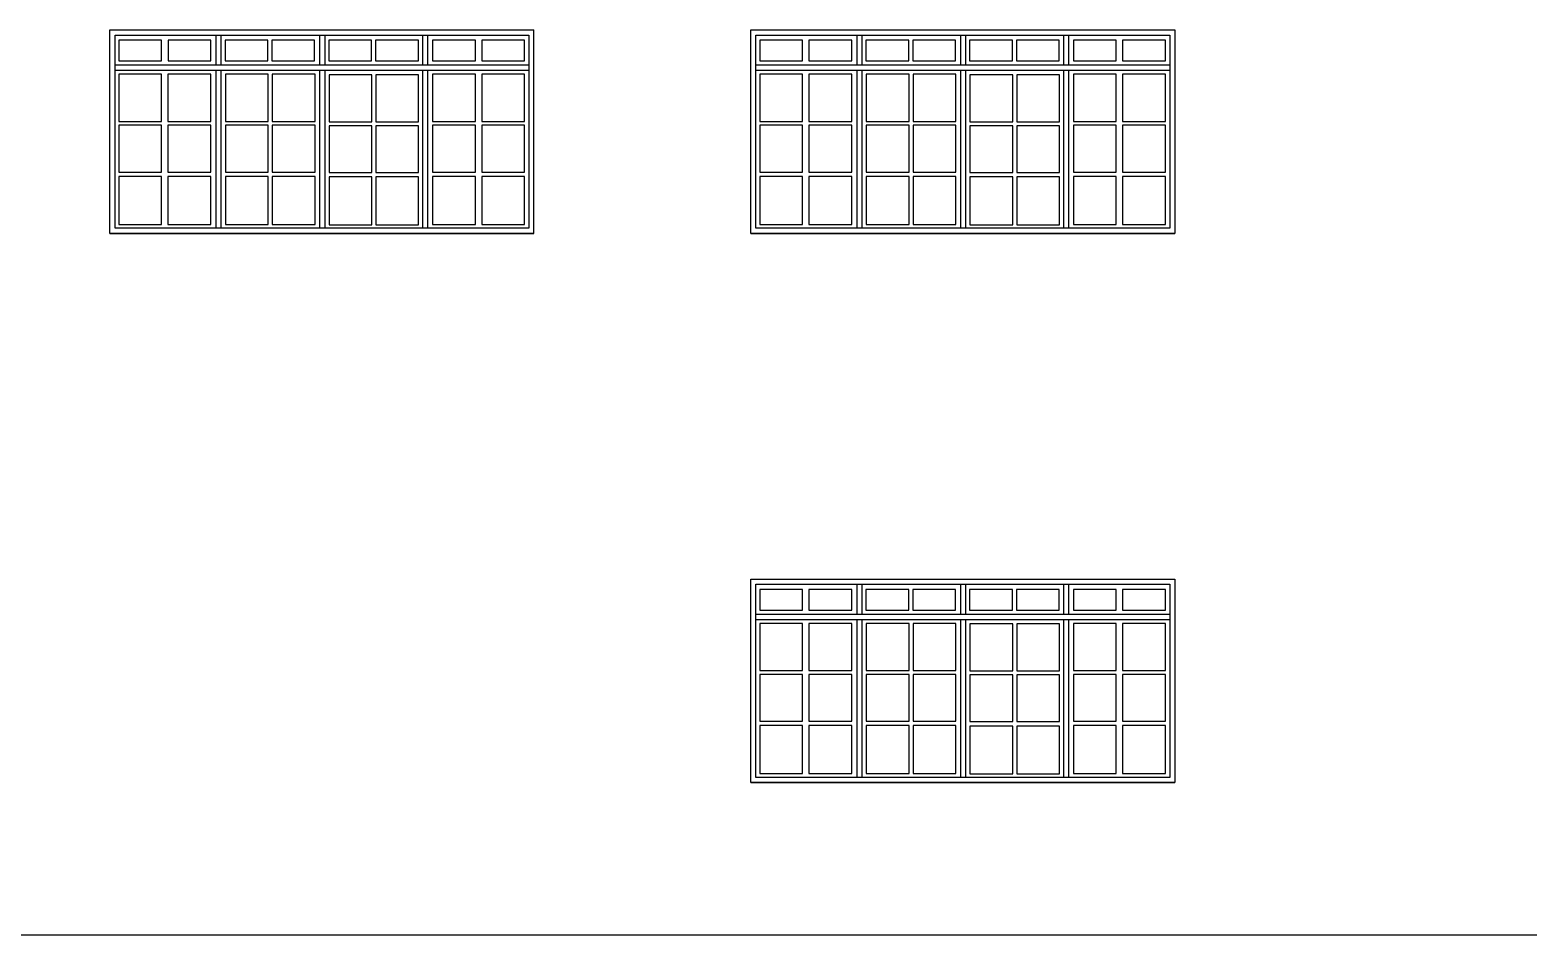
# Model space of a CAD drawing. Extents: x 3.3 to 78.4, y -0.4 to 40.7.
# Drawn here: x 45.53 to 54.37, y 20.49 to 25.83 of the extents above; entities that cross this region are included whole.
import ezdxf

# ---------------------------------------------------------------- set-up
doc = ezdxf.new("R2010")
doc.units = 0
doc.header["$MEASUREMENT"] = 0
doc.layers.add('ALVENARIA', color=7, linetype='CONTINUOUS')
doc.layers.add('ESQUADRIAS', color=2, linetype='CONTINUOUS')

msp = doc.modelspace()

# ---------------------------------------------------------------- linework, layer by layer
at = {"layer": 'ALVENARIA'}
msp.add_line((59.6729, 20.488), (40.6479, 20.488), dxfattribs=at)
at = {"layer": 'ESQUADRIAS', "color": 3}
for p, q in [((46.0043, 24.628), (46.0043, 25.828)), ((46.0043, 25.828), (48.5043, 25.828)), ((48.5043, 24.628), (48.5043, 25.828)), ((49.7843, 25.828), (52.2843, 25.828)), ((49.7843, 24.628), (49.7843, 25.828)), ((52.2843, 25.828), (52.2843, 24.628)), ((46.0043, 24.628), (48.5043, 24.628)), ((48.5043, 24.628), (46.0043, 24.628)), ((52.2843, 24.628), (49.7843, 24.628)), ((49.7843, 24.628), (52.2843, 24.628)), ((49.7843, 22.588), (52.2843, 22.588)), ((49.7843, 21.388), (49.7843, 22.588)), ((52.2843, 22.588), (52.2843, 21.388)), ((49.7843, 21.388), (52.2843, 21.388)), ((52.2843, 21.388), (49.7843, 21.388))]:
    msp.add_line(p, q, dxfattribs=at)
at = {"layer": 'ESQUADRIAS'}
for p, q in [((46.0343, 24.658), (46.0343, 25.798)), ((46.0343, 25.798), (48.4743, 25.798)), ((46.6289, 25.798), (46.6289, 25.6218)), ((46.6589, 25.798), (46.6589, 25.6218)), ((47.2407, 25.798), (47.2407, 25.6218)), ((47.2707, 25.798), (47.2707, 25.6218)), ((47.8474, 25.798), (47.8474, 25.6218)), ((47.8774, 25.798), (47.8774, 25.6218)), ((48.4743, 25.798), (48.4743, 24.658)), ((49.8143, 25.798), (52.2543, 25.798)), ((49.8143, 24.658), (49.8143, 25.798)), ((50.4089, 25.798), (50.4089, 25.6218)), ((50.4389, 25.798), (50.4389, 25.6218)), ((51.0207, 25.798), (51.0207, 25.6218)), ((51.0507, 25.798), (51.0507, 25.6218)), ((51.6274, 25.798), (51.6274, 25.6218)), ((51.6574, 25.798), (51.6574, 25.6218)), ((52.2543, 25.798), (52.2543, 24.658)), ((46.0343, 25.6215), (48.475, 25.6215)), ((46.0343, 25.5905), (48.475, 25.5905)), ((46.6289, 25.5905), (46.6289, 24.658)), ((46.6589, 25.5905), (46.6589, 24.658)), ((47.2407, 25.5905), (47.2407, 24.658)), ((47.2707, 25.5905), (47.2707, 24.658)), ((47.8474, 25.5905), (47.8474, 24.658)), ((47.8774, 25.5905), (47.8774, 24.658)), ((49.8143, 25.6215), (52.255, 25.6215)), ((49.8143, 25.5905), (52.255, 25.5905)), ((50.4089, 25.5905), (50.4089, 24.658)), ((50.4389, 25.5905), (50.4389, 24.658)), ((51.0207, 25.5905), (51.0207, 24.658)), ((51.0507, 25.5905), (51.0507, 24.658)), ((51.6274, 25.5905), (51.6274, 24.658)), ((51.6574, 25.5905), (51.6574, 24.658)), ((48.4743, 24.658), (46.0343, 24.658)), ((52.2543, 24.658), (49.8143, 24.658)), ((49.8143, 21.418), (49.8143, 22.558)), ((49.8143, 22.558), (52.2543, 22.558)), ((50.4089, 22.558), (50.4089, 22.3818)), ((50.4389, 22.558), (50.4389, 22.3818)), ((51.0207, 22.558), (51.0207, 22.3818)), ((51.0507, 22.558), (51.0507, 22.3818)), ((51.6274, 22.558), (51.6274, 22.3818)), ((51.6574, 22.558), (51.6574, 22.3818)), ((52.2543, 22.558), (52.2543, 21.418)), ((49.8143, 22.3815), (52.255, 22.3815)), ((49.8143, 22.3505), (52.255, 22.3505)), ((50.4089, 22.3505), (50.4089, 21.418)), ((50.4389, 22.3505), (50.4389, 21.418)), ((51.0207, 22.3505), (51.0207, 21.418)), ((51.0507, 22.3505), (51.0507, 21.418)), ((51.6274, 22.3505), (51.6274, 21.418)), ((51.6574, 22.3505), (51.6574, 21.418)), ((52.2543, 21.418), (49.8143, 21.418))]:
    msp.add_line(p, q, dxfattribs=at)
at = {"layer": 'ESQUADRIAS', "color": 1}
for p, q in [((46.3088, 25.7674), (46.0563, 25.7674)), ((46.0563, 25.7674), (46.0563, 25.6449)), ((46.3088, 25.6449), (46.3088, 25.7674)), ((46.3464, 25.7674), (46.3464, 25.6449)), ((46.5989, 25.7674), (46.3464, 25.7674)), ((46.5989, 25.6449), (46.5989, 25.7674)), ((46.6826, 25.7674), (46.6826, 25.6449)), ((46.9351, 25.7674), (46.6826, 25.7674)), ((46.9351, 25.6449), (46.9351, 25.7674)), ((46.9588, 25.7674), (46.9588, 25.6449)), ((47.2113, 25.7674), (46.9588, 25.7674)), ((47.2113, 25.6449), (47.2113, 25.7674)), ((47.547, 25.7674), (47.2945, 25.7674)), ((47.2945, 25.7674), (47.2945, 25.6449)), ((47.547, 25.6449), (47.547, 25.7674)), ((47.5707, 25.7674), (47.5707, 25.6449)), ((47.8232, 25.7674), (47.5707, 25.7674)), ((47.8232, 25.6449), (47.8232, 25.7674)), ((47.9067, 25.7674), (47.9067, 25.6449)), ((48.1592, 25.7674), (47.9067, 25.7674)), ((48.1592, 25.6449), (48.1592, 25.7674)), ((48.1968, 25.7674), (48.1968, 25.6449)), ((48.4494, 25.7674), (48.1968, 25.7674)), ((48.4494, 25.6449), (48.4494, 25.7674)), ((49.8363, 25.7674), (49.8363, 25.6449)), ((50.0888, 25.7674), (49.8363, 25.7674)), ((50.0888, 25.6449), (50.0888, 25.7674)), ((50.3789, 25.7674), (50.1264, 25.7674)), ((50.1264, 25.7674), (50.1264, 25.6449)), ((50.3789, 25.6449), (50.3789, 25.7674)), ((50.7151, 25.7674), (50.4626, 25.7674)), ((50.4626, 25.7674), (50.4626, 25.6449)), ((50.7151, 25.6449), (50.7151, 25.7674)), ((50.9913, 25.7674), (50.7388, 25.7674)), ((50.7388, 25.7674), (50.7388, 25.6449)), ((50.9913, 25.6449), (50.9913, 25.7674)), ((51.0745, 25.7674), (51.0745, 25.6449)), ((51.327, 25.7674), (51.0745, 25.7674)), ((51.327, 25.6449), (51.327, 25.7674)), ((51.6032, 25.7674), (51.3507, 25.7674)), ((51.3507, 25.7674), (51.3507, 25.6449)), ((51.6032, 25.6449), (51.6032, 25.7674)), ((51.9392, 25.7674), (51.6867, 25.7674)), ((51.6867, 25.7674), (51.6867, 25.6449)), ((51.9392, 25.6449), (51.9392, 25.7674)), ((52.2294, 25.7674), (51.9768, 25.7674)), ((51.9768, 25.7674), (51.9768, 25.6449)), ((52.2294, 25.6449), (52.2294, 25.7674)), ((46.0563, 25.6449), (46.3088, 25.6449)), ((46.3464, 25.6449), (46.5989, 25.6449)), ((46.6826, 25.6449), (46.9351, 25.6449)), ((46.9588, 25.6449), (47.2113, 25.6449)), ((47.2945, 25.6449), (47.547, 25.6449)), ((47.5707, 25.6449), (47.8232, 25.6449)), ((47.9067, 25.6449), (48.1592, 25.6449)), ((48.1968, 25.6449), (48.4494, 25.6449)), ((49.8363, 25.6449), (50.0888, 25.6449)), ((50.1264, 25.6449), (50.3789, 25.6449)), ((50.4626, 25.6449), (50.7151, 25.6449)), ((50.7388, 25.6449), (50.9913, 25.6449)), ((51.0745, 25.6449), (51.327, 25.6449)), ((51.3507, 25.6449), (51.6032, 25.6449)), ((51.6867, 25.6449), (51.9392, 25.6449)), ((51.9768, 25.6449), (52.2294, 25.6449)), ((46.3087, 25.5664), (46.0562, 25.5664)), ((46.0562, 25.5664), (46.0562, 25.2888)), ((46.3087, 25.2888), (46.3087, 25.5664)), ((46.3463, 25.5664), (46.3463, 25.2888)), ((46.5988, 25.5664), (46.3463, 25.5664)), ((46.5988, 25.2888), (46.5988, 25.5664)), ((46.6848, 25.5664), (46.6848, 25.2888)), ((46.9373, 25.5664), (46.6848, 25.5664)), ((46.9373, 25.2888), (46.9373, 25.5664)), ((46.961, 25.5664), (46.961, 25.2888)), ((47.2135, 25.5664), (46.961, 25.5664)), ((47.2135, 25.2888), (47.2135, 25.5664)), ((47.5485, 25.5636), (47.296, 25.5636)), ((47.296, 25.5636), (47.296, 25.2861)), ((47.5485, 25.2861), (47.5485, 25.5636)), ((47.5722, 25.5636), (47.5722, 25.2861)), ((47.8247, 25.5636), (47.5722, 25.5636)), ((47.8247, 25.2861), (47.8247, 25.5636)), ((47.9066, 25.5664), (47.9066, 25.2888)), ((48.1591, 25.5664), (47.9066, 25.5664)), ((48.1591, 25.2888), (48.1591, 25.5664)), ((48.1968, 25.5664), (48.1968, 25.2888)), ((48.4493, 25.5664), (48.1968, 25.5664)), ((48.4493, 25.2888), (48.4493, 25.5664)), ((49.8362, 25.5664), (49.8362, 25.2888)), ((50.0887, 25.5664), (49.8362, 25.5664)), ((50.0887, 25.2888), (50.0887, 25.5664)), ((50.3788, 25.5664), (50.1263, 25.5664)), ((50.1263, 25.5664), (50.1263, 25.2888)), ((50.3788, 25.2888), (50.3788, 25.5664)), ((50.7173, 25.5664), (50.4648, 25.5664)), ((50.4648, 25.5664), (50.4648, 25.2888)), ((50.7173, 25.2888), (50.7173, 25.5664)), ((50.9935, 25.5664), (50.741, 25.5664)), ((50.741, 25.5664), (50.741, 25.2888)), ((50.9935, 25.2888), (50.9935, 25.5664)), ((51.076, 25.5636), (51.076, 25.2861)), ((51.3285, 25.5636), (51.076, 25.5636)), ((51.3285, 25.2861), (51.3285, 25.5636)), ((51.6047, 25.5636), (51.3522, 25.5636)), ((51.3522, 25.5636), (51.3522, 25.2861)), ((51.6047, 25.2861), (51.6047, 25.5636)), ((51.9391, 25.5664), (51.6866, 25.5664)), ((51.6866, 25.5664), (51.6866, 25.2888)), ((51.9391, 25.2888), (51.9391, 25.5664)), ((52.2293, 25.5664), (51.9768, 25.5664)), ((51.9768, 25.5664), (51.9768, 25.2888)), ((52.2293, 25.2888), (52.2293, 25.5664)), ((46.0562, 25.2888), (46.3087, 25.2888)), ((46.3463, 25.2888), (46.5988, 25.2888)), ((46.6848, 25.2888), (46.9373, 25.2888)), ((46.961, 25.2888), (47.2135, 25.2888)), ((47.296, 25.2861), (47.5485, 25.2861)), ((47.5722, 25.2861), (47.8247, 25.2861)), ((47.9066, 25.2888), (48.1591, 25.2888)), ((48.1968, 25.2888), (48.4493, 25.2888)), ((49.8362, 25.2888), (50.0887, 25.2888)), ((50.1263, 25.2888), (50.3788, 25.2888)), ((50.4648, 25.2888), (50.7173, 25.2888)), ((50.741, 25.2888), (50.9935, 25.2888)), ((51.076, 25.2861), (51.3285, 25.2861)), ((51.3522, 25.2861), (51.6047, 25.2861)), ((51.6866, 25.2888), (51.9391, 25.2888)), ((51.9768, 25.2888), (52.2293, 25.2888)), ((46.0562, 25.2655), (46.0562, 24.9899)), ((46.3087, 25.2655), (46.0562, 25.2655)), ((46.3087, 24.9899), (46.3087, 25.2655)), ((46.5988, 25.2655), (46.3463, 25.2655)), ((46.3463, 25.2655), (46.3463, 24.9899)), ((46.5988, 24.9899), (46.5988, 25.2655)), ((46.6848, 25.2655), (46.6848, 24.9899)), ((46.9373, 25.2655), (46.6848, 25.2655)), ((46.9373, 24.9899), (46.9373, 25.2655)), ((47.2135, 25.2655), (46.961, 25.2655)), ((46.961, 25.2655), (46.961, 24.9899)), ((47.2135, 24.9899), (47.2135, 25.2655)), ((47.296, 25.2627), (47.296, 24.9871)), ((47.5485, 25.2627), (47.296, 25.2627)), ((47.5485, 24.9871), (47.5485, 25.2627)), ((47.8247, 25.2627), (47.5722, 25.2627)), ((47.5722, 25.2627), (47.5722, 24.9871)), ((47.8247, 24.9871), (47.8247, 25.2627)), ((47.9066, 25.2655), (47.9066, 24.9899)), ((48.1591, 25.2655), (47.9066, 25.2655)), ((48.1591, 24.9899), (48.1591, 25.2655)), ((48.4493, 25.2655), (48.1968, 25.2655)), ((48.1968, 25.2655), (48.1968, 24.9899)), ((48.4493, 24.9899), (48.4493, 25.2655)), ((50.0887, 25.2655), (49.8362, 25.2655)), ((49.8362, 25.2655), (49.8362, 24.9899)), ((50.0887, 24.9899), (50.0887, 25.2655)), ((50.1263, 25.2655), (50.1263, 24.9899)), ((50.3788, 25.2655), (50.1263, 25.2655)), ((50.3788, 24.9899), (50.3788, 25.2655)), ((50.7173, 25.2655), (50.4648, 25.2655)), ((50.4648, 25.2655), (50.4648, 24.9899)), ((50.7173, 24.9899), (50.7173, 25.2655)), ((50.741, 25.2655), (50.741, 24.9899)), ((50.9935, 25.2655), (50.741, 25.2655)), ((50.9935, 24.9899), (50.9935, 25.2655)), ((51.3285, 25.2627), (51.076, 25.2627)), ((51.076, 25.2627), (51.076, 24.9871)), ((51.3285, 24.9871), (51.3285, 25.2627)), ((51.3522, 25.2627), (51.3522, 24.9871)), ((51.6047, 25.2627), (51.3522, 25.2627)), ((51.6047, 24.9871), (51.6047, 25.2627)), ((51.9391, 25.2655), (51.6866, 25.2655)), ((51.6866, 25.2655), (51.6866, 24.9899)), ((51.9391, 24.9899), (51.9391, 25.2655)), ((51.9768, 25.2655), (51.9768, 24.9899)), ((52.2293, 25.2655), (51.9768, 25.2655)), ((52.2293, 24.9899), (52.2293, 25.2655)), ((46.0562, 24.9899), (46.3087, 24.9899)), ((46.3087, 24.9638), (46.0562, 24.9638)), ((46.0562, 24.9638), (46.0562, 24.6811)), ((46.3087, 24.6811), (46.3087, 24.9638)), ((46.3463, 24.9899), (46.5988, 24.9899)), ((46.3463, 24.9638), (46.3463, 24.6811)), ((46.5988, 24.9638), (46.3463, 24.9638)), ((46.5988, 24.6811), (46.5988, 24.9638)), ((46.6848, 24.9899), (46.9373, 24.9899)), ((46.6848, 24.9638), (46.6848, 24.6811)), ((46.9373, 24.9638), (46.6848, 24.9638)), ((46.9373, 24.6811), (46.9373, 24.9638)), ((46.961, 24.9899), (47.2135, 24.9899)), ((46.961, 24.9638), (46.961, 24.6811)), ((47.2135, 24.9638), (46.961, 24.9638)), ((47.2135, 24.6811), (47.2135, 24.9638)), ((47.296, 24.9871), (47.5485, 24.9871)), ((47.5485, 24.961), (47.296, 24.961)), ((47.296, 24.961), (47.296, 24.6783)), ((47.5485, 24.6783), (47.5485, 24.961)), ((47.5722, 24.9871), (47.8247, 24.9871)), ((47.5722, 24.961), (47.5722, 24.6783)), ((47.8247, 24.961), (47.5722, 24.961)), ((47.8247, 24.6783), (47.8247, 24.961)), ((47.9066, 24.9899), (48.1591, 24.9899)), ((47.9066, 24.9638), (47.9066, 24.6811)), ((48.1591, 24.9638), (47.9066, 24.9638)), ((48.1591, 24.6811), (48.1591, 24.9638)), ((48.1968, 24.9899), (48.4493, 24.9899)), ((48.1968, 24.9638), (48.1968, 24.6811)), ((48.4493, 24.9638), (48.1968, 24.9638)), ((48.4493, 24.6811), (48.4493, 24.9638)), ((49.8362, 24.9899), (50.0887, 24.9899)), ((49.8362, 24.9638), (49.8362, 24.6811)), ((50.0887, 24.9638), (49.8362, 24.9638)), ((50.0887, 24.6811), (50.0887, 24.9638)), ((50.1263, 24.9899), (50.3788, 24.9899)), ((50.3788, 24.9638), (50.1263, 24.9638)), ((50.1263, 24.9638), (50.1263, 24.6811)), ((50.3788, 24.6811), (50.3788, 24.9638)), ((50.4648, 24.9899), (50.7173, 24.9899)), ((50.7173, 24.9638), (50.4648, 24.9638)), ((50.4648, 24.9638), (50.4648, 24.6811)), ((50.7173, 24.6811), (50.7173, 24.9638)), ((50.741, 24.9899), (50.9935, 24.9899)), ((50.9935, 24.9638), (50.741, 24.9638)), ((50.741, 24.9638), (50.741, 24.6811)), ((50.9935, 24.6811), (50.9935, 24.9638)), ((51.076, 24.9871), (51.3285, 24.9871)), ((51.076, 24.961), (51.076, 24.6783)), ((51.3285, 24.961), (51.076, 24.961)), ((51.3285, 24.6783), (51.3285, 24.961)), ((51.3522, 24.9871), (51.6047, 24.9871)), ((51.6047, 24.961), (51.3522, 24.961)), ((51.3522, 24.961), (51.3522, 24.6783)), ((51.6047, 24.6783), (51.6047, 24.961)), ((51.6866, 24.9899), (51.9391, 24.9899)), ((51.9391, 24.9638), (51.6866, 24.9638)), ((51.6866, 24.9638), (51.6866, 24.6811)), ((51.9391, 24.6811), (51.9391, 24.9638)), ((51.9768, 24.9899), (52.2293, 24.9899)), ((52.2293, 24.9638), (51.9768, 24.9638)), ((51.9768, 24.9638), (51.9768, 24.6811)), ((52.2293, 24.6811), (52.2293, 24.9638)), ((46.0562, 24.6811), (46.3087, 24.6811)), ((46.3463, 24.6811), (46.5988, 24.6811)), ((46.6848, 24.6811), (46.9373, 24.6811)), ((46.961, 24.6811), (47.2135, 24.6811)), ((47.296, 24.6783), (47.5485, 24.6783)), ((47.5722, 24.6783), (47.8247, 24.6783)), ((47.9067, 24.681), (48.1592, 24.681)), ((48.1968, 24.6811), (48.4493, 24.6811)), ((49.8362, 24.6811), (50.0887, 24.6811)), ((50.1263, 24.6811), (50.3788, 24.6811)), ((50.4648, 24.6811), (50.7173, 24.6811)), ((50.741, 24.6811), (50.9935, 24.6811)), ((51.076, 24.6783), (51.3285, 24.6783)), ((51.3522, 24.6783), (51.6047, 24.6783)), ((51.6867, 24.681), (51.9392, 24.681)), ((51.9768, 24.6811), (52.2293, 24.6811)), ((50.0888, 22.5274), (49.8363, 22.5274)), ((49.8363, 22.5274), (49.8363, 22.4049)), ((50.0888, 22.4049), (50.0888, 22.5274)), ((50.3789, 22.5274), (50.1264, 22.5274)), ((50.1264, 22.5274), (50.1264, 22.4049)), ((50.3789, 22.4049), (50.3789, 22.5274)), ((50.7151, 22.5274), (50.4626, 22.5274)), ((50.4626, 22.5274), (50.4626, 22.4049)), ((50.7151, 22.4049), (50.7151, 22.5274)), ((50.9913, 22.5274), (50.7388, 22.5274)), ((50.7388, 22.5274), (50.7388, 22.4049)), ((50.9913, 22.4049), (50.9913, 22.5274)), ((51.327, 22.5274), (51.0745, 22.5274)), ((51.0745, 22.5274), (51.0745, 22.4049)), ((51.327, 22.4049), (51.327, 22.5274)), ((51.6032, 22.5274), (51.3507, 22.5274)), ((51.3507, 22.5274), (51.3507, 22.4049)), ((51.6032, 22.4049), (51.6032, 22.5274)), ((51.6867, 22.5274), (51.6867, 22.4049)), ((51.9392, 22.5274), (51.6867, 22.5274)), ((51.9392, 22.4049), (51.9392, 22.5274)), ((52.2294, 22.5274), (51.9768, 22.5274)), ((51.9768, 22.5274), (51.9768, 22.4049)), ((52.2294, 22.4049), (52.2294, 22.5274)), ((49.8363, 22.4049), (50.0888, 22.4049)), ((50.1264, 22.4049), (50.3789, 22.4049)), ((50.4626, 22.4049), (50.7151, 22.4049)), ((50.7388, 22.4049), (50.9913, 22.4049)), ((51.0745, 22.4049), (51.327, 22.4049)), ((51.3507, 22.4049), (51.6032, 22.4049)), ((51.6867, 22.4049), (51.9392, 22.4049)), ((51.9768, 22.4049), (52.2294, 22.4049)), ((50.0887, 22.3264), (49.8362, 22.3264)), ((49.8362, 22.3264), (49.8362, 22.0488)), ((50.0887, 22.0488), (50.0887, 22.3264)), ((50.3788, 22.3264), (50.1263, 22.3264)), ((50.1263, 22.3264), (50.1263, 22.0488)), ((50.3788, 22.0488), (50.3788, 22.3264)), ((50.7173, 22.3264), (50.4648, 22.3264)), ((50.4648, 22.3264), (50.4648, 22.0488)), ((50.7173, 22.0488), (50.7173, 22.3264)), ((50.9935, 22.3264), (50.741, 22.3264)), ((50.741, 22.3264), (50.741, 22.0488)), ((50.9935, 22.0488), (50.9935, 22.3264)), ((51.3285, 22.3236), (51.076, 22.3236)), ((51.076, 22.3236), (51.076, 22.0461)), ((51.3285, 22.0461), (51.3285, 22.3236)), ((51.6047, 22.3236), (51.3522, 22.3236)), ((51.3522, 22.3236), (51.3522, 22.0461)), ((51.6047, 22.0461), (51.6047, 22.3236)), ((51.6866, 22.3264), (51.6866, 22.0488)), ((51.9391, 22.3264), (51.6866, 22.3264)), ((51.9391, 22.0488), (51.9391, 22.3264)), ((52.2293, 22.3264), (51.9768, 22.3264)), ((51.9768, 22.3264), (51.9768, 22.0488)), ((52.2293, 22.0488), (52.2293, 22.3264)), ((49.8362, 22.0488), (50.0887, 22.0488)), ((49.8362, 22.0255), (49.8362, 21.7499)), ((50.0887, 22.0255), (49.8362, 22.0255)), ((50.0887, 21.7499), (50.0887, 22.0255)), ((50.1263, 22.0488), (50.3788, 22.0488)), ((50.1263, 22.0255), (50.1263, 21.7499)), ((50.3788, 22.0255), (50.1263, 22.0255)), ((50.3788, 21.7499), (50.3788, 22.0255)), ((50.4648, 22.0488), (50.7173, 22.0488)), ((50.4648, 22.0255), (50.4648, 21.7499)), ((50.7173, 22.0255), (50.4648, 22.0255)), ((50.7173, 21.7499), (50.7173, 22.0255)), ((50.741, 22.0488), (50.9935, 22.0488)), ((50.741, 22.0255), (50.741, 21.7499)), ((50.9935, 22.0255), (50.741, 22.0255)), ((50.9935, 21.7499), (50.9935, 22.0255)), ((51.076, 22.0461), (51.3285, 22.0461)), ((51.076, 22.0227), (51.076, 21.7471)), ((51.3285, 22.0227), (51.076, 22.0227)), ((51.3285, 21.7471), (51.3285, 22.0227)), ((51.3522, 22.0461), (51.6047, 22.0461)), ((51.3522, 22.0227), (51.3522, 21.7471)), ((51.6047, 22.0227), (51.3522, 22.0227)), ((51.6047, 21.7471), (51.6047, 22.0227)), ((51.6866, 22.0488), (51.9391, 22.0488)), ((51.6866, 22.0255), (51.6866, 21.7499)), ((51.9391, 22.0255), (51.6866, 22.0255)), ((51.9391, 21.7499), (51.9391, 22.0255)), ((51.9768, 22.0488), (52.2293, 22.0488)), ((51.9768, 22.0255), (51.9768, 21.7499)), ((52.2293, 22.0255), (51.9768, 22.0255)), ((52.2293, 21.7499), (52.2293, 22.0255)), ((49.8362, 21.7499), (50.0887, 21.7499)), ((50.1263, 21.7499), (50.3788, 21.7499)), ((50.4648, 21.7499), (50.7173, 21.7499)), ((50.741, 21.7499), (50.9935, 21.7499)), ((51.076, 21.7471), (51.3285, 21.7471)), ((51.3522, 21.7471), (51.6047, 21.7471)), ((51.6866, 21.7499), (51.9391, 21.7499)), ((51.9768, 21.7499), (52.2293, 21.7499)), ((50.0887, 21.7238), (49.8362, 21.7238)), ((49.8362, 21.7238), (49.8362, 21.4411)), ((50.0887, 21.4411), (50.0887, 21.7238)), ((50.3788, 21.7238), (50.1263, 21.7238)), ((50.1263, 21.7238), (50.1263, 21.4411)), ((50.3788, 21.4411), (50.3788, 21.7238)), ((50.7173, 21.7238), (50.4648, 21.7238)), ((50.4648, 21.7238), (50.4648, 21.4411)), ((50.7173, 21.4411), (50.7173, 21.7238)), ((50.9935, 21.7238), (50.741, 21.7238)), ((50.741, 21.7238), (50.741, 21.4411)), ((50.9935, 21.4411), (50.9935, 21.7238)), ((51.3285, 21.721), (51.076, 21.721)), ((51.076, 21.721), (51.076, 21.4383)), ((51.3285, 21.4383), (51.3285, 21.721)), ((51.6047, 21.721), (51.3522, 21.721)), ((51.3522, 21.721), (51.3522, 21.4383)), ((51.6047, 21.4383), (51.6047, 21.721)), ((51.6866, 21.7238), (51.6866, 21.4411)), ((51.9391, 21.7238), (51.6866, 21.7238)), ((51.9391, 21.4411), (51.9391, 21.7238)), ((52.2293, 21.7238), (51.9768, 21.7238)), ((51.9768, 21.7238), (51.9768, 21.4411)), ((52.2293, 21.4411), (52.2293, 21.7238)), ((49.8362, 21.4411), (50.0887, 21.4411)), ((50.1263, 21.4411), (50.3788, 21.4411)), ((50.4648, 21.4411), (50.7173, 21.4411)), ((50.741, 21.4411), (50.9935, 21.4411)), ((51.076, 21.4383), (51.3285, 21.4383)), ((51.3522, 21.4383), (51.6047, 21.4383)), ((51.6867, 21.441), (51.9392, 21.441)), ((51.9768, 21.4411), (52.2293, 21.4411))]:
    msp.add_line(p, q, dxfattribs=at)

doc.saveas('drawing.dxf')
